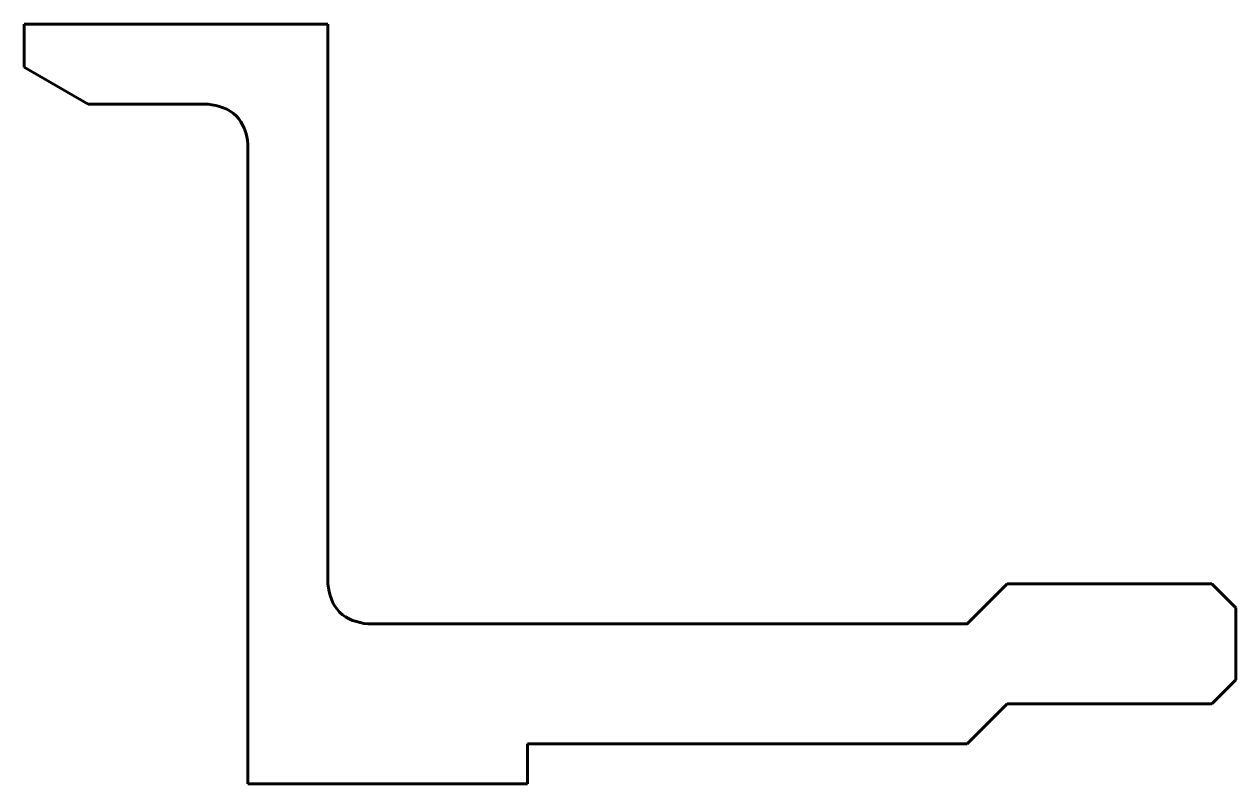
# Model space of a CAD drawing. Header units: millimetres. Extents: x -53 to -22.7, y 351.2 to 370.2.
import ezdxf

# ---------------------------------------------------------------- set-up
doc = ezdxf.new("R2010")
doc.units = ezdxf.units.MM
doc.linetypes.add('K5LT_BASIC', pattern=[0])

msp = doc.modelspace()

# ---------------------------------------------------------------- linework, layer by layer
at = {"color": 150, "linetype": 'K5LT_BASIC', "lineweight": 60, "true_color": 0x0080ff}
for p, q in [((-45.448, 370.224), (-53.048, 370.224)), ((-53.048, 370.224), (-53.048, 369.148)), ((-45.448, 356.224), (-45.448, 370.224)), ((-51.448, 368.224), (-53.048, 369.148)), ((-51.448, 368.224), (-48.448, 368.224)), ((-47.448, 367.224), (-47.448, 351.224)), ((-22.725, 355.624), (-23.325, 356.224)), ((-22.725, 353.824), (-22.725, 355.624)), ((-22.725, 353.824), (-23.325, 353.224)), ((-29.448, 352.224), (-28.448, 353.224)), ((-28.448, 353.224), (-24.448, 353.224)), ((-40.448, 351.224), (-40.448, 352.224)), ((-40.448, 352.224), (-29.448, 352.224))]:
    msp.add_line(p, q, dxfattribs=at)
for points in [[(-28.448, 356.224), (-28.594, 356.078), (-29.448, 355.224), (-44.448, 355.224)], [(-23.325, 356.224), (-28.448, 356.224)], [(-24.448, 353.224), (-23.325, 353.224)], [(-47.448, 351.224), (-40.448, 351.224)]]:
    msp.add_lwpolyline(points, dxfattribs=at)
msp.add_open_spline([(-48.448, 368.224), (-48.194, 368.2), (-47.649, 368.023), (-47.472, 367.478), (-47.448, 367.224)], degree=3, dxfattribs=at)
msp.add_open_spline([(-45.448, 356.224), (-45.424, 355.97), (-45.247, 355.425), (-44.702, 355.248), (-44.448, 355.224)], degree=3, knots=[0, 0, 0, 0, 0.765367, 1.530733, 1.530733, 1.530733, 1.530733], dxfattribs=at)

doc.saveas('drawing.dxf')
